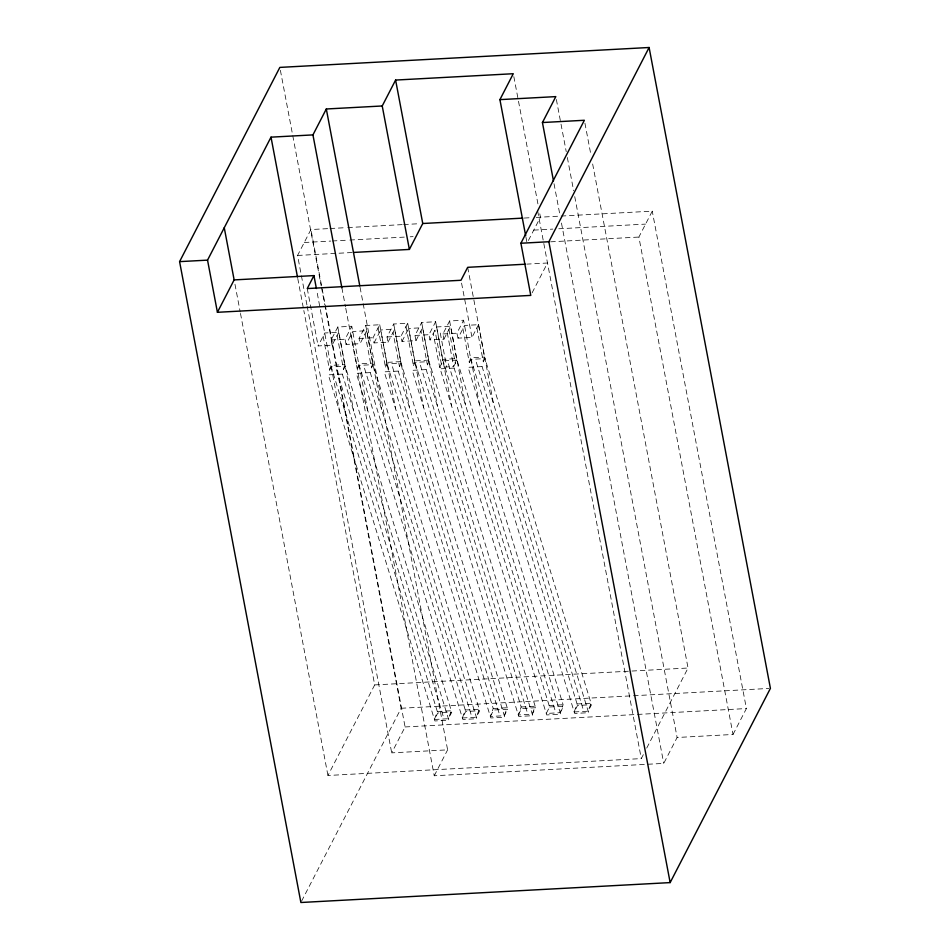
<?xml version="1.0" encoding="UTF-8"?>
<svg xmlns="http://www.w3.org/2000/svg" width="950" height="950" viewBox="0 0 950 950"><rect width="100%" height="100%" fill="white"/><g stroke="black" fill="none" stroke-linecap="round" stroke-linejoin="round"><path stroke-width="0.71" stroke-dasharray="4.75 3.56" d="M323.131 336.217L329.555 370.132L330.766 365.394L316.659 289.94M337.108 335.469L343.532 369.372L344.743 364.646L338.782 332.227L324.805 332.987L318.119 345.942L332.096 345.183L338.782 332.227M351.084 334.721L357.509 368.624L358.72 363.897L351.773 326.266L337.796 327.014L331.111 339.969L332.096 345.183M365.061 333.961L371.486 367.876L372.697 363.137L366.736 330.719L352.759 331.479L346.073 344.434L360.05 343.686L366.736 330.719M378.053 327.988L385.463 367.116L386.674 362.389L380.713 329.971L394.689 329.223L400.651 361.629L507.205 707.738L504.319 715.718L490.343 716.466L493.228 708.498L386.674 362.389L400.651 361.629L399.439 366.367L393.015 332.452M406.006 326.491L413.416 365.608L414.628 360.881L408.666 328.463L422.643 327.714L428.604 360.121L535.159 706.242L532.273 714.21L518.296 714.958L521.182 706.99L414.628 360.881L428.604 360.121L427.393 364.859L420.969 330.944M462.899 328.688L469.324 362.603L470.535 357.865L463.588 320.233L449.611 320.981L442.926 333.949L443.911 339.162L429.934 339.91L428.949 334.697L435.634 321.741L421.657 322.489L414.972 335.457L415.957 340.67L401.981 341.418L400.995 336.205L407.681 323.249L393.704 323.997L387.018 336.953L388.004 342.178L374.027 342.926L373.041 337.713L379.727 324.758L365.75 325.506L359.064 338.461L360.05 343.686M476.876 327.94L483.301 361.843L484.512 357.117L478.551 324.698L464.574 325.446L458.019 338.152L471.996 337.392L478.551 324.698M434.435 719.482L437.321 711.514L330.766 365.394L344.743 364.646L451.298 710.754L448.412 718.722L434.435 719.482L437.772 712.999L451.749 712.251L448.412 718.722M462.389 717.974L465.274 710.006L358.72 363.897L372.697 363.137L479.251 709.246L476.366 717.226L462.389 717.974L465.726 711.491L479.702 710.742L476.366 717.226M436.62 326.954L442.581 359.373L549.587 706.978L546.25 713.45L560.227 712.702L563.112 704.734L456.558 358.625L450.597 326.206L436.62 326.954L429.934 339.91M574.204 711.954L577.089 703.974L470.535 357.865L484.512 357.117L591.066 703.226L588.181 711.194L574.204 711.954L577.541 705.47L591.518 704.722L588.181 711.194M306.921 304.902L297.564 255.455L310.935 229.544L328.593 228.594M346.073 344.434L345.088 339.221L351.773 326.266M329.555 370.132L331.229 366.89L345.206 366.142L343.532 369.372M357.509 368.624L359.183 365.382L373.16 364.634L371.486 367.876M374.027 342.926L380.713 329.971M388.004 342.178L394.689 329.223M385.463 367.116L387.137 363.874L401.114 363.126L399.439 366.367M401.981 341.418L408.666 328.463M415.957 340.67L422.643 327.714M413.416 365.608L415.091 362.366L429.067 361.617L427.393 364.859M443.911 339.162L450.597 326.206M458.019 338.152L456.902 333.189L463.588 320.233M439.696 367.341L443.044 360.869L457.021 360.109L453.673 366.593L439.696 367.341L433.271 333.438M528.402 240.493L540.443 217.17L539.612 212.824M469.324 362.603L470.998 359.361L484.963 358.601L483.301 361.843M532.119 292.814L547.497 263.007L526.811 264.124M643.328 754.656L641.297 758.599L327.94 775.485L374.692 684.914L303.822 310.519M345.753 308.263L434.245 775.77L663.741 763.396L677.113 737.485L733.02 734.469L638.875 237.061L652.258 211.149L533.081 217.574M301.566 901.182L401.137 708.261L325.054 306.268M360.074 287.351L447.616 749.847L391.709 752.863L405.092 726.952L310.935 229.544M434.245 775.77L447.616 749.847M490.343 716.466L493.679 709.994L507.656 709.234L504.319 715.718M518.296 714.958L521.633 708.486L535.61 707.726L532.273 714.21M560.227 712.702L563.564 706.218L549.587 706.978M646.724 748.089L688.049 668.016L592.372 162.521M733.02 734.469L746.403 708.557L652.258 211.149M330.066 228.511L346.251 227.644M347.724 227.561L402.159 224.627M403.631 224.544L419.817 223.678M524.258 218.049L531.608 217.645M304.249 242.499L330.731 241.074M332.203 240.991L348.389 240.124M349.861 240.041L404.296 237.108M410.186 236.787L413.119 236.633M533.746 230.126L552.876 229.104M558.766 228.784L645.561 224.105M297.564 255.455L351.999 252.522M550.608 241.822L638.875 237.061M331.111 339.969L345.088 339.221M359.064 338.461L373.041 337.713M387.018 336.953L400.995 336.205M414.972 335.457L428.949 334.697M442.926 333.949L456.902 333.189M374.692 684.914L688.049 668.016M401.137 708.261L768.93 688.441M437.321 711.514L451.298 710.754M465.274 710.006L479.251 709.246M493.228 708.498L507.205 707.738M521.182 706.99L535.159 706.242M549.136 705.482L563.112 704.734M577.089 703.974L591.066 703.226M405.092 726.952L746.403 708.557M476.306 362.223L582.861 708.332M448.353 363.731L554.907 709.84M420.399 365.239L526.953 711.348M392.445 366.736L498.999 712.856M364.491 368.244L471.046 714.352M336.537 369.752L443.092 715.861M461.558 283.124L471.996 337.392M584.927 123.191L590.995 155.23M556.367 99.513L560.749 122.704M561.023 124.153L566.236 151.679M567.34 157.474L573.646 190.808M574.738 196.602L677.113 737.485M554.016 183.718L560.084 215.769M561.462 223.048L663.741 763.396M513.831 76.617L518.225 99.798M518.498 101.246L537.973 204.131M537.629 210.841L641.297 758.599M525.967 237.298L526.787 241.644M467.685 267.318L493.489 403.631M470.998 359.361L479.512 404.379M449.611 320.981L465.536 405.128M448.923 329.448L455.347 363.351L456.558 358.625L442.581 359.373L441.37 364.099L434.946 330.196M447.248 332.678L453.673 366.593M440.266 333.058L446.678 366.961M435.634 321.741L451.559 405.887M421.657 322.489L437.582 406.636M407.681 323.249L423.605 407.396M393.704 323.997L409.628 408.144M379.727 324.758L395.651 408.904M365.75 325.506L381.674 409.652M359.183 365.382L367.697 410.4M341.893 287.862L345.479 306.803M337.796 327.014L353.721 411.16M280.392 70.312L321.195 285.879M321.468 287.339L324.781 304.808M331.229 366.89L339.744 411.908M307.254 288.562L318.119 345.942M307.194 306.363L391.709 752.863M297.754 278.469L303.549 309.059M234.971 284.276L240.208 311.968M240.481 313.429L327.94 775.485M342.321 374.11L328.344 374.858L434.886 720.967L448.863 720.219L342.321 374.11M370.274 372.602L356.298 373.35L462.84 719.471L476.817 718.711L370.274 372.602M398.228 371.094L384.251 371.854L490.794 717.962L504.771 717.203L398.228 371.094M426.182 369.586L412.205 370.346L518.747 716.454L532.724 715.694L426.182 369.586M454.136 368.077L440.159 368.838L546.701 714.946L560.678 714.198L454.136 368.077M482.089 366.581L468.113 367.329L574.655 713.438L588.632 712.69L482.089 366.581"/><path stroke-width="1.43" d="M179.586 261.63L279.846 67.403L649.111 47.5L770.414 688.37L670.154 882.597L300.889 902.5L179.586 261.63L207.539 260.134L271.011 137.156L312.942 134.9L326.313 108.989L382.221 105.972L395.604 80.061L513.285 73.72L499.914 99.631L525.694 235.838M553.47 180.809L542.438 122.538L584.369 120.27L520.909 243.236L530.777 295.402L217.419 312.301L234.139 279.906L224.259 227.739M234.139 279.906L313.939 275.595L307.254 288.562L460.999 280.274L467.685 267.318L525.326 264.207M353.471 252.439L409.379 249.434L422.75 223.511L395.604 80.061M542.438 122.538L555.821 96.615L499.914 99.631M670.154 882.597L548.862 241.739L649.111 47.5M422.75 223.511L522.785 218.12M520.909 243.236L548.862 241.739M382.221 105.972L409.379 249.434M326.313 108.989L359.801 285.891M312.942 134.9L341.893 287.862M313.939 275.595L316.386 288.515M271.011 137.156L297.481 277.008M207.539 260.134L217.419 312.301"/></g></svg>
